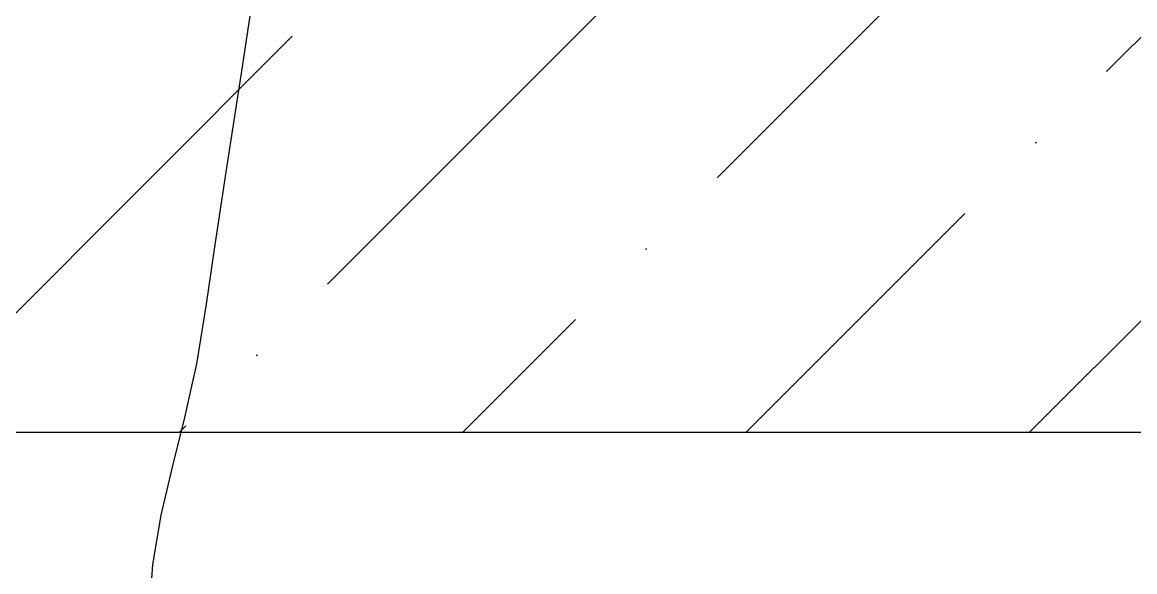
# Model space of a CAD drawing. Header units: millimetres. Extents: x 648844 to 649530, y 1246379 to 1246752.
# Drawn here: x 649244.33 to 649258.21, y 1246457.57 to 1246464.42 of the extents above; entities that cross this region are included whole.
import ezdxf

# ---------------------------------------------------------------- set-up
doc = ezdxf.new("R2010")
doc.units = ezdxf.units.MM
doc.header["$LTSCALE"] = 20
doc.header["$MEASUREMENT"] = 0
doc.layers.get('0').update_dxf_attribs({"linetype": 'CONTINUOUS'})
doc.layers.add('CONT-MJR2', color=9, linetype='CONTINUOUS')

msp = doc.modelspace()

# ---------------------------------------------------------------- hatches: boundary and pattern name
h = msp.add_hatch()
h.set_pattern_fill('ANSI36', scale=20, style=0)
h.set_pattern_definition([(45, (-526.4316, -3378.368), (1.3258252147, 4.8613591207), [6.25, -1.25, 0, -1.25])])
h.paths.add_polyline_path([(649188.849, 1246478.708), (649215.221, 1246513.043), (649317.349, 1246513.661), (649322.291, 1246459.304), (649201.507, 1246459.304)])
h.paths.add_polyline_path([(649253.004, 1246474.231), (649282.478, 1246474.231), (649282.478, 1246479.656), (649253.004, 1246479.656)], flags=24)

# ---------------------------------------------------------------- linework, layer by layer
at = {"color": 7}
msp.add_line((649322.291, 1246459.304), (649201.507, 1246459.304), dxfattribs=at)
at = {"layer": 'CONT-MJR2', "elevation": 35, "flags": 128}
msp.add_lwpolyline([(649245.909, 1246457.003), (649245.956, 1246457.659), (649246.061, 1246458.273), (649246.201, 1246458.874), (649246.356, 1246459.494), (649246.505, 1246460.162), (649246.627, 1246460.908), (649246.724, 1246461.591), (649246.876, 1246462.581), (649247.066, 1246463.814), (649247.279, 1246465.223), (649247.5, 1246466.741), (649247.711, 1246468.304), (649247.898, 1246469.845), (649248.045, 1246471.297), (649248.135, 1246472.596), (649248.154, 1246473.673), (649248.085, 1246474.465)], dxfattribs=at)

doc.saveas('drawing.dxf')
